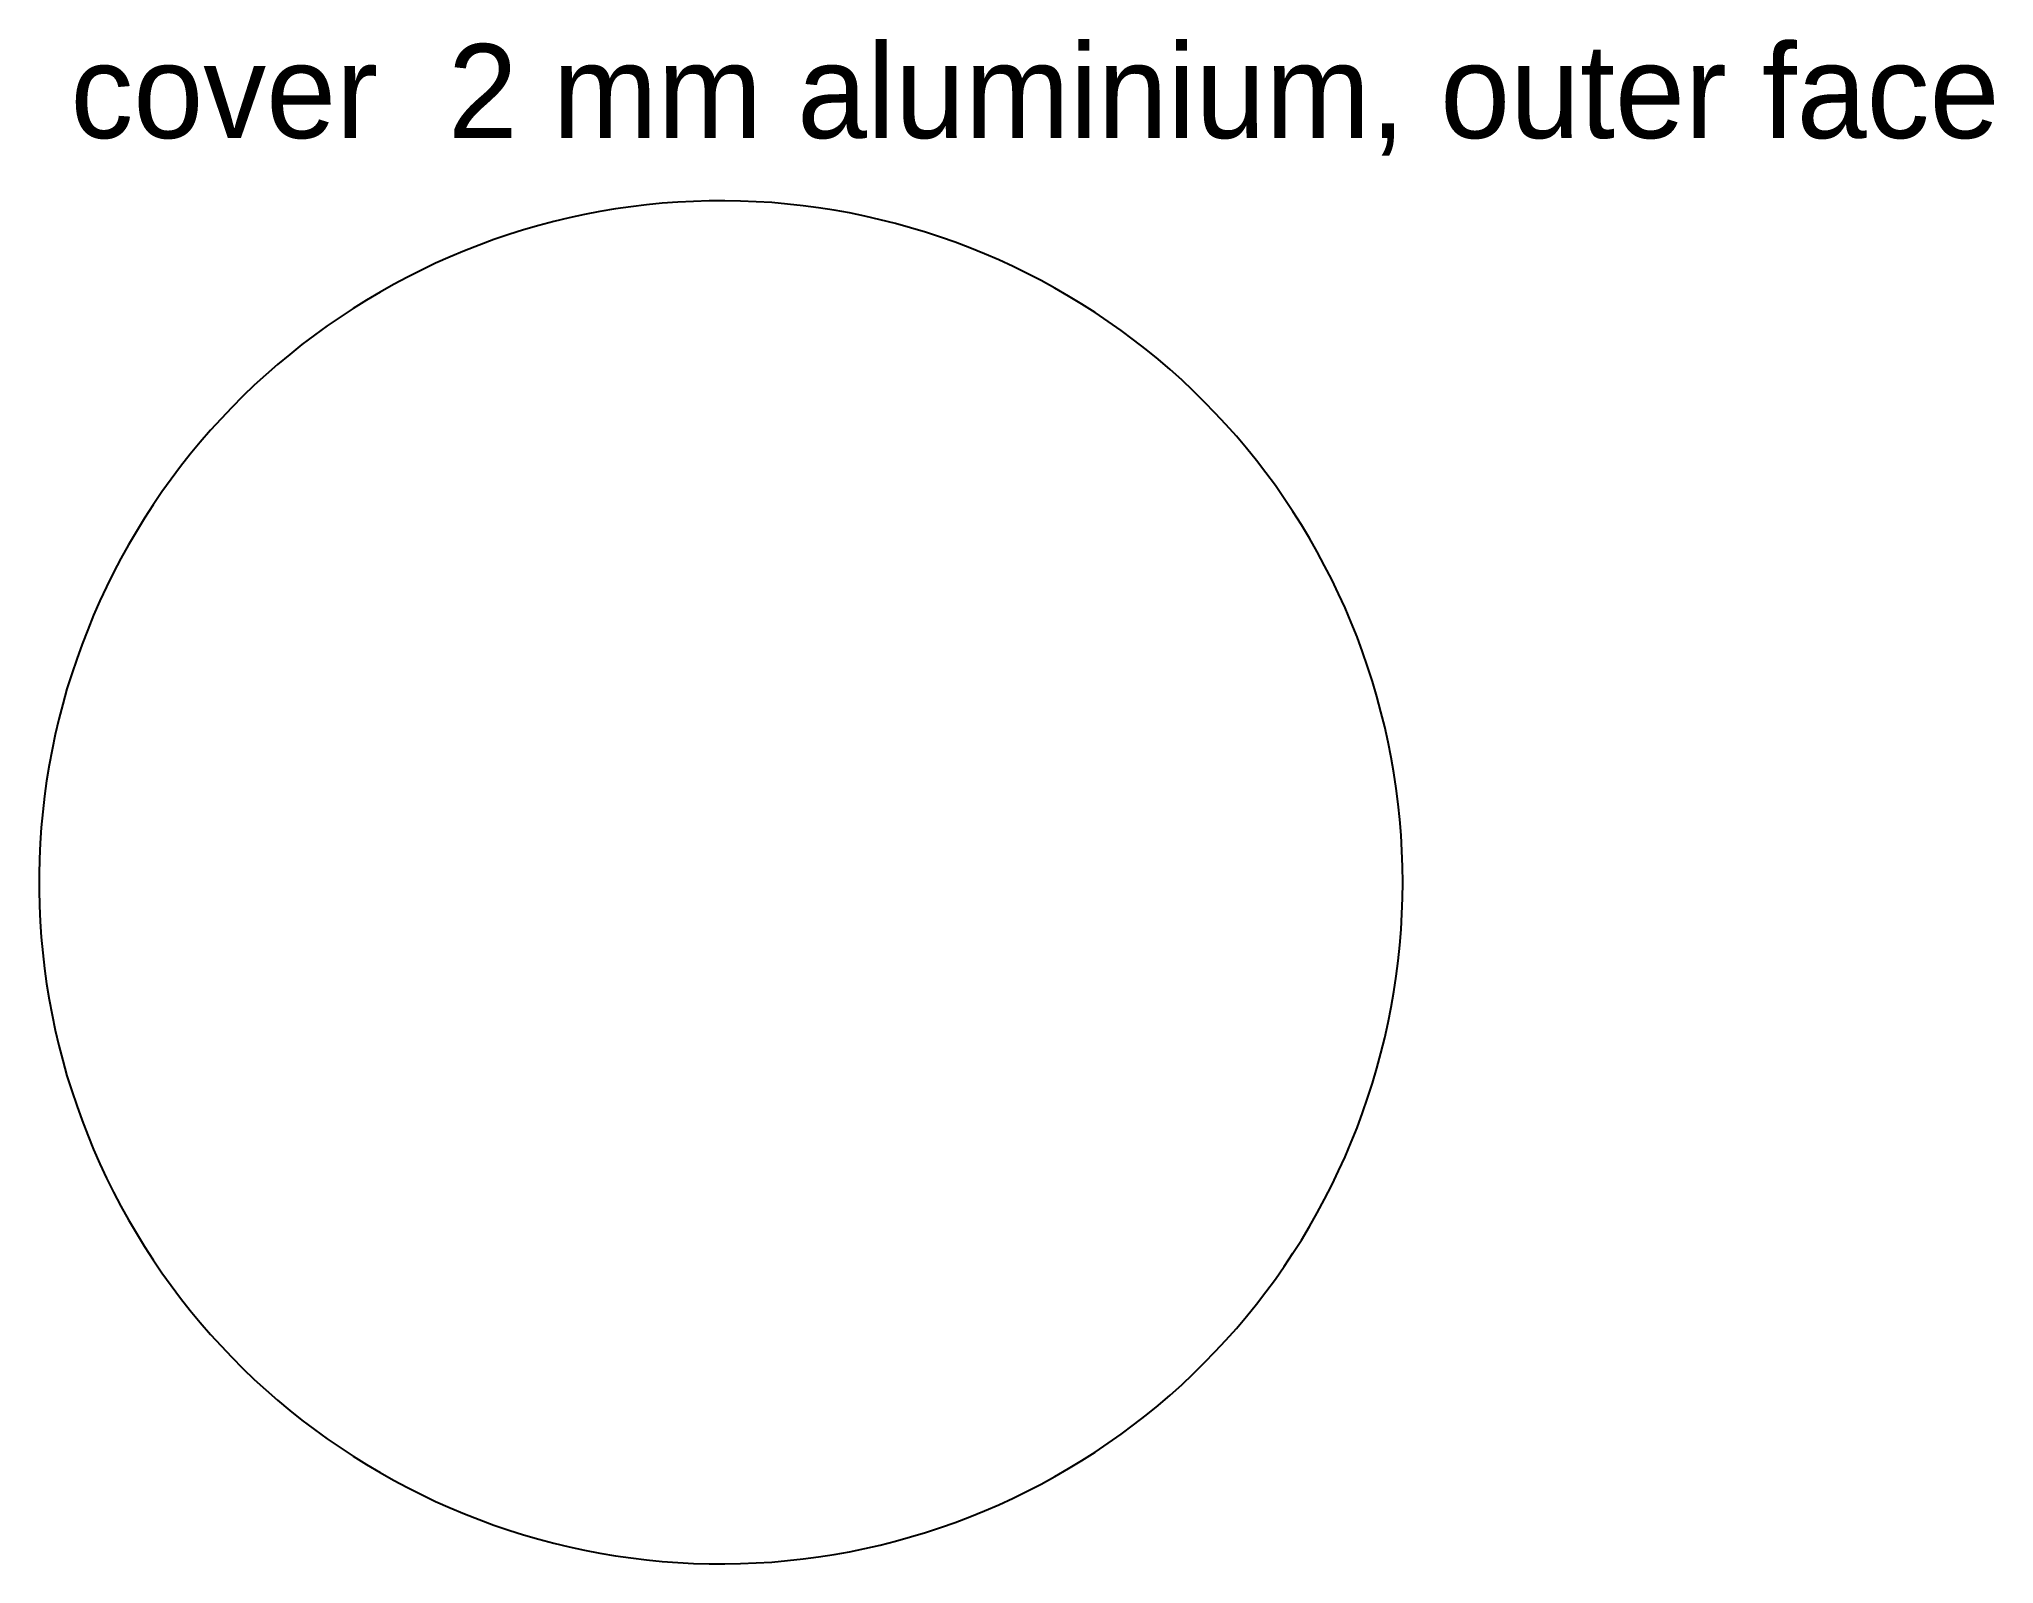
# Model space of a CAD drawing. Header units: millimetres. Extents: x 0 to 125, y 0 to 97.
import ezdxf

# ---------------------------------------------------------------- set-up
doc = ezdxf.new("R2010")
doc.units = ezdxf.units.MM
doc.layers.add('CUT_OUTSIDE', color=1, linetype='Continuous')
doc.layers.add('NOTES', color=7, linetype='Continuous')

msp = doc.modelspace()

# ---------------------------------------------------------------- linework, layer by layer
at = {"layer": 'CUT_OUTSIDE'}
msp.add_lwpolyline([(87, 43.5), (86.99, 44.5), (86.95, 45.5), (86.89, 46.5), (86.81, 47.5), (86.71, 48.49), (86.58, 49.49), (86.43, 50.48), (86.26, 51.46), (86.07, 52.45), (85.85, 53.42), (85.61, 54.39), (85.35, 55.36), (85.06, 56.32), (84.76, 57.27), (84.43, 58.22), (84.08, 59.16), (83.71, 60.09), (83.32, 61.01), (82.9, 61.92), (82.47, 62.82), (82.01, 63.71), (81.54, 64.6), (81.04, 65.47), (80.53, 66.32), (79.99, 67.17), (79.44, 68), (78.87, 68.82), (78.27, 69.63), (77.66, 70.42), (77.03, 71.2), (76.39, 71.97), (75.72, 72.72), (75.04, 73.45), (74.34, 74.17), (73.63, 74.87), (72.9, 75.56), (72.16, 76.22), (71.39, 76.88), (70.62, 77.51), (69.83, 78.12), (69.03, 78.72), (68.21, 79.3), (67.38, 79.86), (66.53, 80.4), (65.68, 80.92), (64.81, 81.42), (63.93, 81.9), (63.04, 82.36), (62.15, 82.8), (61.24, 83.22), (60.32, 83.62), (59.39, 83.99), (58.45, 84.35), (57.51, 84.68), (56.56, 84.99), (55.6, 85.28), (54.63, 85.55), (53.66, 85.79), (52.69, 86.02), (51.71, 86.22), (50.72, 86.4), (49.73, 86.55), (48.74, 86.68), (47.75, 86.79), (46.75, 86.88), (45.75, 86.94), (44.75, 86.98), (43.75, 87), (42.75, 86.99), (41.75, 86.96), (40.75, 86.91), (39.75, 86.84), (38.75, 86.74), (37.76, 86.62), (36.77, 86.48), (35.78, 86.31), (34.8, 86.12), (33.82, 85.91), (32.84, 85.67), (31.88, 85.42), (30.91, 85.14), (29.96, 84.84), (29.01, 84.52), (28.07, 84.17), (27.14, 83.81), (26.22, 83.42), (25.3, 83.01), (24.4, 82.58), (23.5, 82.13), (22.62, 81.66), (21.75, 81.17), (20.89, 80.66), (20.04, 80.13), (19.2, 79.58), (18.38, 79.01), (17.57, 78.42), (16.77, 77.82), (15.99, 77.19), (15.22, 76.55), (14.46, 75.89), (13.73, 75.22), (13, 74.52), (12.3, 73.81), (11.61, 73.09), (10.94, 72.35), (10.28, 71.59), (9.64, 70.82), (9.02, 70.03), (8.42, 69.23), (7.84, 68.42), (7.28, 67.59), (6.73, 66.75), (6.21, 65.9), (5.7, 65.03), (5.21, 64.16), (4.75, 63.27), (4.3, 62.37), (3.88, 61.47), (3.48, 60.55), (3.1, 59.62), (2.74, 58.69), (2.4, 57.75), (2.08, 56.8), (1.78, 55.84), (1.51, 54.88), (1.26, 53.91), (1.03, 52.93), (0.83, 51.96), (0.64, 50.97), (0.48, 49.98), (0.35, 48.99), (0.23, 48), (0.14, 47), (0.07, 46), (0.02, 45), (0, 44), (0, 43), (0.02, 42), (0.07, 41), (0.14, 40), (0.23, 39), (0.35, 38.01), (0.48, 37.02), (0.64, 36.03), (0.83, 35.04), (1.03, 34.06), (1.26, 33.09), (1.51, 32.12), (1.78, 31.16), (2.08, 30.2), (2.4, 29.25), (2.74, 28.31), (3.1, 27.37), (3.48, 26.45), (3.88, 25.53), (4.3, 24.63), (4.75, 23.73), (5.21, 22.84), (5.7, 21.97), (6.21, 21.1), (6.73, 20.25), (7.28, 19.41), (7.84, 18.58), (8.42, 17.77), (9.02, 16.97), (9.64, 16.18), (10.28, 15.41), (10.94, 14.65), (11.61, 13.91), (12.3, 13.19), (13, 12.48), (13.73, 11.78), (14.46, 11.11), (15.22, 10.45), (15.99, 9.8), (16.77, 9.18), (17.57, 8.57), (18.38, 7.99), (19.2, 7.42), (20.04, 6.87), (20.89, 6.34), (21.75, 5.83), (22.62, 5.34), (23.5, 4.87), (24.4, 4.42), (25.3, 3.99), (26.22, 3.58), (27.14, 3.19), (28.07, 2.83), (29.01, 2.48), (29.96, 2.16), (30.91, 1.86), (31.88, 1.58), (32.84, 1.32), (33.82, 1.09), (34.8, 0.88), (35.78, 0.69), (36.77, 0.52), (37.76, 0.38), (38.75, 0.26), (39.75, 0.16), (40.75, 0.09), (41.75, 0.03), (42.75, 0.01), (43.75, 0), (44.75, 0.02), (45.75, 0.06), (46.75, 0.12), (47.75, 0.21), (48.74, 0.32), (49.73, 0.45), (50.72, 0.6), (51.71, 0.78), (52.69, 0.98), (53.66, 1.2), (54.63, 1.45), (55.6, 1.72), (56.56, 2.01), (57.51, 2.32), (58.45, 2.65), (59.39, 3.01), (60.32, 3.38), (61.24, 3.78), (62.15, 4.2), (63.04, 4.64), (63.93, 5.1), (64.81, 5.58), (65.68, 6.08), (66.53, 6.6), (67.38, 7.14), (68.21, 7.7), (69.03, 8.28), (69.83, 8.87), (70.62, 9.49), (71.39, 10.12), (72.16, 10.77), (72.9, 11.44), (73.63, 12.13), (74.34, 12.83), (75.04, 13.55), (75.72, 14.28), (76.39, 15.03), (77.03, 15.79), (77.66, 16.57), (78.27, 17.37), (78.87, 18.17), (79.44, 18.99), (79.99, 19.83), (80.53, 20.67), (81.04, 21.53), (81.54, 22.4), (82.01, 23.28), (82.47, 24.18), (82.9, 25.08), (83.32, 25.99), (83.71, 26.91), (84.08, 27.84), (84.43, 28.78), (84.76, 29.72), (85.06, 30.68), (85.35, 31.64), (85.61, 32.6), (85.85, 33.58), (86.07, 34.55), (86.26, 35.54), (86.43, 36.52), (86.58, 37.51), (86.71, 38.5), (86.81, 39.5), (86.89, 40.5), (86.95, 41.5), (86.99, 42.5), (87, 43.5)], close=True, dxfattribs=at)

# ---------------------------------------------------------------- texts
at = {"layer": 'NOTES'}
msp.add_text('cover  2 mm aluminium, outer face', height=6, dxfattribs=at).set_placement((2, 91))

doc.saveas('drawing.dxf')
